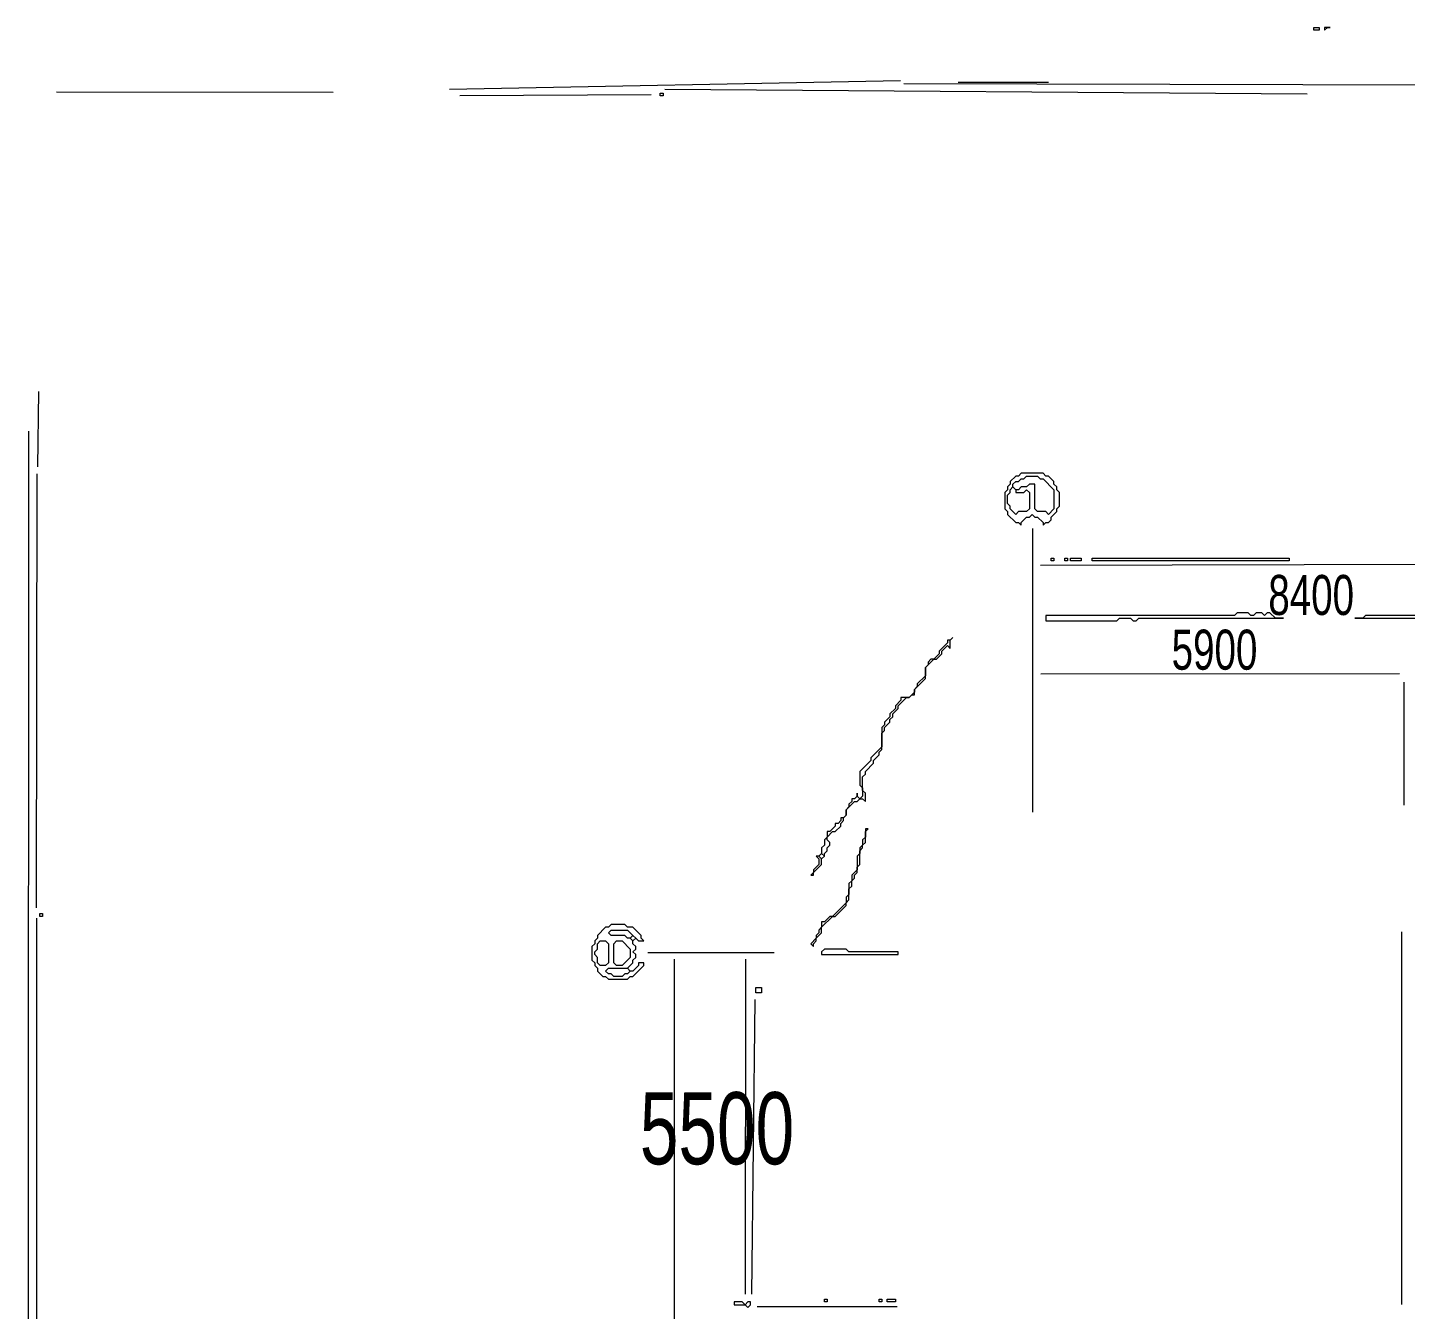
# Model space of a CAD drawing. Extents: x 10 to 1970, y 11 to 1392.
# Drawn here: x 18 to 522, y 923 to 1392 of the extents above; entities that cross this region are included whole.
import ezdxf

# ---------------------------------------------------------------- set-up
doc = ezdxf.new("R2010")
doc.units = 0
for name, color, linetype, lineweight in [('OCR_TEXT', 6, 'Continuous', 0), ('TRACE_CURVE', 6, 'Continuous', 0), ('TRACE_STRAIGHT', 5, 'Continuous', 0), ('TRACE_TEXT_SYMBOL', 6, 'Continuous', 0)]:
    doc.layers.add(name, color=color, linetype=linetype, lineweight=lineweight)
doc.styles.add('wqy-unicode', font='wqy-unicode.lff')

msp = doc.modelspace()

# ---------------------------------------------------------------- linework, layer by layer
at = {"layer": 'TRACE_CURVE', "color": 6}
for points in [[(553, 1177), (507, 1177), (506, 1176), (503, 1176), (566, 1176)], [(356, 1169), (355, 1168), (354, 1168), (354, 1167), (351, 1164), (351, 1163), (349, 1161), (348, 1161), (347, 1160), (347, 1159), (346, 1158), (346, 1155), (343, 1152), (343, 1151), (342, 1150), (342, 1149), (340, 1147), (337, 1147), (337, 1146), (335, 1144), (335, 1143), (333, 1141), (333, 1140), (331, 1138), (331, 1137), (330, 1136), (330, 1129), (326, 1125), (326, 1124), (322, 1120), (322, 1115), (323, 1114), (323, 1111), (322, 1110), (321, 1111), (321, 1112), (321, 1111), (320, 1110), (319, 1110), (319, 1109), (318, 1108), (318, 1107), (317, 1106), (317, 1104), (316, 1103), (315, 1103), (315, 1102), (314, 1101), (313, 1101), (313, 1100), (311, 1098), (310, 1098), (310, 1096), (309, 1095), (309, 1093), (308, 1092), (308, 1090), (307, 1089), (306, 1089), (307, 1088), (307, 1086), (305, 1084), (305, 1083), (304, 1082)], [(304, 1082), (305, 1082), (305, 1083), (308, 1086), (308, 1088), (309, 1089), (309, 1090), (310, 1091), (310, 1092), (311, 1093), (311, 1094), (310, 1095), (310, 1096), (312, 1098), (313, 1098), (315, 1100), (315, 1101), (316, 1102), (316, 1103), (317, 1104), (317, 1106), (320, 1109), (321, 1109), (322, 1110), (323, 1110), (324, 1109), (324, 1112), (323, 1113), (323, 1118), (324, 1119), (324, 1120), (327, 1123), (327, 1124), (329, 1126), (329, 1127), (330, 1128), (330, 1134), (331, 1135), (331, 1136), (333, 1138), (333, 1139), (334, 1140), (334, 1141), (336, 1143), (336, 1144), (339, 1147), (340, 1147), (341, 1148), (342, 1148), (342, 1150), (346, 1154), (346, 1158), (349, 1161), (350, 1161), (352, 1163), (352, 1164), (354, 1166), (355, 1165), (355, 1168), (356, 1169)]]:
    msp.add_lwpolyline(points, dxfattribs=at)
msp.add_lwpolyline([(307, 1089), (308, 1090), (309, 1089), (308, 1088)], close=True, dxfattribs=at)
at = {"layer": 'TRACE_STRAIGHT', "color": 5}
for p, q in [((171.86, 1369.47), (336.9, 1372.61)), ((338.12, 1371.5), (584.37, 1370.99)), ((358, 1372), (391, 1372)), ((28.13, 1368.44), (129.38, 1368.4)), ((175.63, 1367.19), (245.63, 1367.55)), ((250.63, 1369.43), (485.63, 1367.8)), ((21.32, 1231.37), (21.66, 1258.88)), ((17.55, 138.88), (18.03, 1244.38)), ((20.83, 1070.12), (21.02, 1228.87)), ((385.24, 1105.12), (385.29, 1208.87)), ((388.12, 1195.47), (569.38, 1195.92)), ((388.13, 1155.74), (519.38, 1155.86)), ((521.05, 1107.62), (521.12, 1152.63)), ((20.69, 191.87), (20.99, 1066.37)), ((520.26, 925.12), (520.26, 1061.37)), ((244.38, 1053.72), (290.63, 1053.8)), ((254.04, 1051.37), (254.05, 878.88)), ((280.18, 928.87), (280.26, 1051.38)), ((282.53, 928.87), (283.66, 1036.63)), ((284.37, 924.34), (335.62, 924.35))]:
    msp.add_line(p, q, dxfattribs=at)
at = {"layer": 'TRACE_TEXT_SYMBOL', "color": 6}
for points in [[(488, 1392), (490, 1392), (490, 1391), (488, 1391)], [(492, 1392), (492, 1391), (493, 1392), (494, 1392)], [(249, 1368), (250, 1368), (250, 1367), (249, 1367)], [(381, 1229), (380, 1228), (379, 1228), (377, 1226), (377, 1225), (376, 1224), (376, 1223), (375, 1222), (375, 1216), (376, 1215), (376, 1214), (379, 1211), (380, 1211), (381, 1210), (381, 1211), (383, 1213), (384, 1213), (385, 1214), (386, 1213), (387, 1213), (389, 1211), (389, 1210), (390, 1211), (391, 1211), (392, 1212), (392, 1213), (394, 1215), (394, 1216), (395, 1217), (395, 1222), (394, 1223), (394, 1224), (393, 1225), (393, 1226), (391, 1228), (390, 1228), (389, 1229)], [(382, 1227), (383, 1228), (387, 1228), (388, 1227), (389, 1227), (393, 1223), (393, 1216), (391, 1214), (390, 1215), (387, 1215), (386, 1216), (386, 1225), (384, 1225), (383, 1224), (381, 1224), (380, 1223), (379, 1223), (378, 1224), (378, 1225), (379, 1226), (380, 1226), (381, 1227)], [(377, 1223), (378, 1224), (379, 1223), (379, 1222), (382, 1222), (383, 1223), (384, 1222), (384, 1216), (383, 1215), (380, 1215), (379, 1214), (377, 1216), (377, 1217), (376, 1218), (376, 1221), (377, 1222)], [(392, 1198), (393, 1198), (393, 1197), (392, 1197)], [(397, 1198), (398, 1198), (398, 1197), (397, 1197)], [(399, 1198), (403, 1198), (403, 1197), (399, 1197)], [(407, 1198), (479, 1198), (479, 1197), (407, 1197)], [(460, 1178), (459, 1177), (390, 1177), (390, 1175), (416, 1175), (417, 1176), (421, 1176), (422, 1175), (423, 1175), (424, 1176), (477, 1176), (474, 1176), (472, 1178), (471, 1178), (470, 1177), (469, 1178), (467, 1178), (466, 1177), (465, 1177), (464, 1178)], [(324, 1099), (324, 1096), (323, 1095), (323, 1093), (322, 1092), (322, 1090), (321, 1089), (321, 1084), (319, 1082), (319, 1080), (318, 1079), (318, 1075), (317, 1074), (317, 1072), (312, 1067), (311, 1067), (309, 1065), (308, 1065), (308, 1063), (307, 1062), (307, 1061), (306, 1060), (306, 1059), (304, 1057), (305, 1056), (305, 1057), (306, 1058), (306, 1059), (308, 1061), (308, 1063), (312, 1067), (313, 1067), (317, 1071), (317, 1072), (318, 1073), (318, 1077), (319, 1078), (319, 1080), (320, 1081), (320, 1082), (321, 1083), (321, 1085), (322, 1086), (322, 1091), (323, 1092), (323, 1093), (324, 1094), (324, 1098), (325, 1099)], [(22, 1068), (23, 1068), (23, 1067), (22, 1067)], [(231, 1064), (230, 1063), (229, 1063), (226, 1060), (226, 1059), (225, 1058), (225, 1057), (224, 1056), (224, 1051), (225, 1050), (225, 1049), (226, 1048), (226, 1047), (228, 1045), (229, 1045), (230, 1044), (237, 1044), (238, 1045), (239, 1045), (243, 1049), (243, 1050), (241, 1050), (241, 1049), (239, 1047), (238, 1047), (237, 1048), (239, 1050), (239, 1051), (240, 1052), (240, 1053), (239, 1054), (240, 1055), (240, 1056), (239, 1057), (239, 1058), (240, 1059), (241, 1058), (243, 1058), (242, 1059), (242, 1060), (239, 1063), (237, 1063), (236, 1064)], [(230, 1061), (231, 1062), (237, 1062), (239, 1060), (238, 1059), (237, 1059), (236, 1060), (231, 1060)], [(238, 1059), (239, 1060), (240, 1059), (239, 1058)], [(226, 1057), (227, 1058), (229, 1058), (230, 1057), (230, 1050), (229, 1049), (227, 1049), (226, 1050), (226, 1052), (225, 1053), (225, 1054), (226, 1055)], [(232, 1057), (233, 1058), (235, 1058), (238, 1055), (238, 1052), (235, 1049), (233, 1049), (232, 1050)], [(309, 1055), (308, 1054), (308, 1053), (336, 1053), (336, 1054), (318, 1054), (317, 1055)], [(229, 1047), (230, 1048), (237, 1048), (238, 1047), (237, 1046), (236, 1046), (235, 1045), (232, 1045), (231, 1046), (230, 1046)], [(284, 1041), (286, 1041), (286, 1039), (284, 1039)], [(276, 926), (276, 925), (280, 925), (281, 924), (282, 925), (282, 926), (281, 926), (280, 925), (279, 926)], [(309, 927), (310, 927), (310, 926), (309, 926)], [(329, 927), (330, 927), (330, 926), (329, 926)], [(332, 927), (335, 927), (335, 926), (332, 926)]]:
    msp.add_lwpolyline(points, close=True, dxfattribs=at)

# ---------------------------------------------------------------- texts
at = {"layer": 'OCR_TEXT', "color": 6, "style": 'wqy-unicode', "width": 0.72}
for s, height, p in [('8400', 14.642, (471.4, 1177.2)), ('5900', 14.642, (436.04, 1157.2)), ('5500', 26.356, (241.52, 976.35))]:
    msp.add_text(s, height=height, dxfattribs=at).set_placement(p)

doc.saveas('drawing.dxf')
